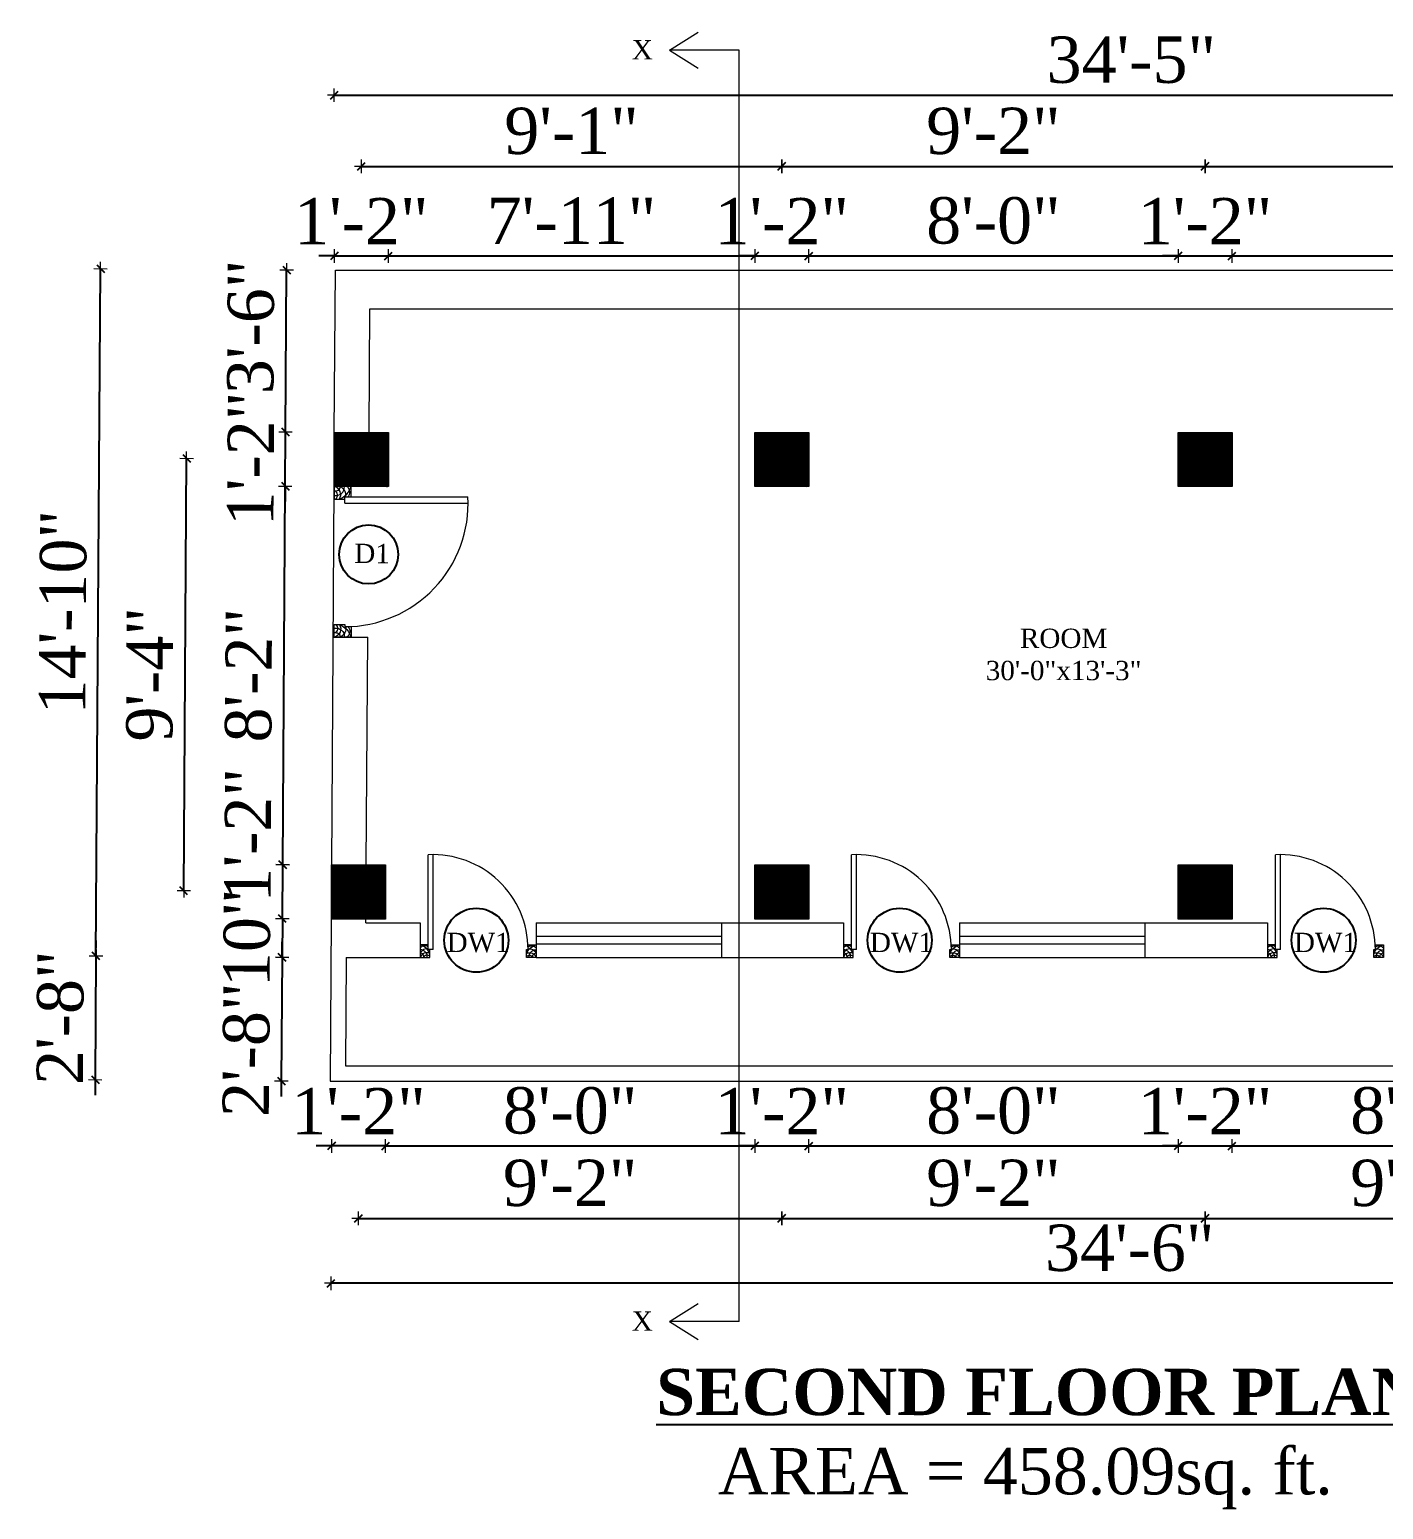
# Model space of a CAD drawing. Header units: inches. Extents: x 4069 to 291496, y -47643 to 12535.
# Drawn here: x 25604.8 to 25955.4, y 1336.8 to 1720 of the extents above; entities that cross this region are included whole.
import ezdxf

# ---------------------------------------------------------------- set-up
doc = ezdxf.new("R2010")
doc.units = ezdxf.units.IN
doc.header["$LTSCALE"] = 5
doc.header["$MEASUREMENT"] = 0
for name, color, linetype, lineweight in [('A-WALL', 7, 'Continuous', 9), ('Dimension', 7, 'Continuous', 18), ('DOOR', 62, 'Continuous', 0)]:
    doc.layers.add(name, color=color, linetype=linetype, lineweight=lineweight)
doc.layers.add('dim line', color=7, linetype='Continuous', lineweight=15, true_color=0xfab2b2)
doc.layers.add('TEXT', color=6, linetype='Continuous')
doc.layers.add('WALL', color=7, linetype='Continuous')
doc.styles.add('ordinary', font='times.ttf')
doc.dimstyles.new('Copy of 96', dxfattribs={"dimtxt": 7, "dimasz": 4, "dimexe": 0.5, "dimexo": 0.5, "dimgap": 3, "dimtad": 1, "dimdec": 1, "dimzin": 11, "dimdsep": 46, "dimlunit": 4, "dimtxsty": 'ordinary', "dimblk": 'OBLIQUE', "dimcen": 0.09, "dimse1": 1, "dimse2": 1, "dimclrt": 6, "dimazin": 0, "dimtfac": 1, "dimtdec": 1, "dimtix": 1, "dimtmove": 2, "dimatfit": 3, "dimldrblk": 'leader', "dimfxl": 0.5, "dimfxlon": 1, "dimtolj": 1, "dimtzin": 0, "dimarcsym": 0})
pattern_1 = [(45, (1370.55838, 0), (-0.08838834765, 0.08838834765), [])]

# ---------------------------------------------------------------- blocks, each defined once
blk = doc.blocks.new('A$C27B36B59')
at = {"layer": 'DOOR'}
for p, q in [((0, 4), (0, 0)), ((2.5, 4), (0, 4)), ((2.5, 2.5), (2.5, 4)), ((0, 0), (3, 0)), ((3, 2.5), (2.5, 2.5)), ((3, 0), (3, 2.5))]:
    blk.add_line(p, q, dxfattribs=at)
for centre, radius, start, end in [((-1.4, -0.54), 4.75, 22.1411, 72.838), ((1.34, 2.09), 1.64, 45.138, 144.8948), ((2.21, 0.3), 2.49, 83.3149, 152.658), ((0.13, 0.37), 2.05, 349.4875, 93.6805), ((1.96, -0.47), 2.01, 58.7447, 166.495), ((-0.06, 0.32), 1.13, 343.542, 86.947), ((2.08, -0.4), 1.17, 38.2816, 160.1519)]:
    blk.add_arc(centre, radius, start, end, dxfattribs=at)
blk = doc.blocks.new('D2')
at = {"layer": 'DOOR'}
for p, q in [((74473.95, 24047.59), (74473.95, 24018.09)), ((74473.95, 24047.59), (74475.45, 24047.59)), ((74475.45, 24047.59), (74475.45, 24018.13))]:
    blk.add_line(p, q, dxfattribs=at)
blk.add_arc((74473.95, 24047.59), 29.5, 180, 272.9146, dxfattribs=at)
at = {"layer": 'DOOR', "xscale": -1, "rotation": 180}
blk.add_blockref('A$C27B36B59', (74441.95, 24050.09), dxfattribs=at)
at = {"layer": 'DOOR', "rotation": 180}
blk.add_blockref('A$C27B36B59', (74477.95, 24050.09), dxfattribs=at)
blk = doc.blocks.new('oblique')
at = {"color": 0, "lineweight": -2}
blk.add_line((0.25, 0.25), (-0.25, -0.25), dxfattribs=at)
at = {"layer": 'dim line', "lineweight": 9}
for p, q in [((-0.4375, 0), (0.4375, 0)), ((0, 0.4375), (0, -0.4375))]:
    blk.add_line(p, q, dxfattribs=at)
blk = doc.blocks.new('*D348')
at = {"layer": 'A-WALL', "color": 0, "lineweight": -2, "ltscale": 50, "transparency": 16777216}
for p, q in [((25683.02, 1430.96), (25679.02, 1430.96)), ((25697.02, 1430.96), (25683.02, 1430.96)), ((25697.02, 1430.96), (25701.02, 1430.96))]:
    blk.add_line(p, q, dxfattribs=at)
at = {"layer": 'Defpoints', "color": 0, "ltscale": 50, "transparency": 16777216}
for p in [(25683.02, 1489.72, -58.17), (25697.02, 1489.72, -58.17), (25683.02, 1430.96)]:
    blk.add_point(p, dxfattribs=at)
at = {"layer": 'A-WALL', "color": 0, "lineweight": -2, "ltscale": 50, "transparency": 16777216, "xscale": 4, "yscale": 4, "zscale": 4}
blk.add_blockref('oblique', (25683.02, 1430.96), dxfattribs=at)
at = {"layer": 'A-WALL', "color": 0, "lineweight": -2, "ltscale": 50, "transparency": 16777216, "xscale": 4, "yscale": 4, "zscale": 4, "rotation": 180}
blk.add_blockref('oblique', (25697.02, 1430.96), dxfattribs=at)
at = {"layer": 'A-WALL', "color": 6, "ltscale": 50, "transparency": 16777216, "insert": (25690.02, 1439.96), "char_height": 12, "attachment_point": 5, "style": 'ordinary'}
blk.add_mtext('\\A1;1\'-2"', dxfattribs=at)
blk = doc.blocks.new('_OBLIQUE')
at = {"color": 0, "linetype": 'ByBlock'}
blk.add_line((-0.5, -0.5), (0.5, 0.5), dxfattribs=at)
blk = doc.blocks.new('leader')
at = {"layer": 'Dimension'}
for p, q in [((0, -4.328), (0, 4.328)), ((-4.424, 0), (4.424, 0))]:
    blk.add_line(p, q, dxfattribs=at)
blk = doc.blocks.new('*D349')
at = {"layer": 'A-WALL', "color": 0, "lineweight": -2, "ltscale": 5, "transparency": 16777216}
blk.add_line((25697.02, 1430.96), (25792.64, 1430.96), dxfattribs=at)
at = {"layer": 'Defpoints', "color": 0, "ltscale": 5, "transparency": 16777216}
for p in [(25697.02, 1489.72, -58.17), (25792.64, 1489.72, -58.17), (25792.64, 1430.96)]:
    blk.add_point(p, dxfattribs=at)
at = {"layer": 'A-WALL', "color": 0, "lineweight": -2, "ltscale": 5, "transparency": 16777216, "xscale": 4, "yscale": 4, "zscale": 4, "rotation": 180}
blk.add_blockref('oblique', (25697.02, 1430.96), dxfattribs=at)
at = {"layer": 'A-WALL', "color": 0, "lineweight": -2, "ltscale": 5, "transparency": 16777216, "xscale": 4, "yscale": 4, "zscale": 4}
blk.add_blockref('oblique', (25792.64, 1430.96), dxfattribs=at)
at = {"layer": 'A-WALL', "color": 6, "ltscale": 5, "transparency": 16777216, "insert": (25744.83, 1440.07), "char_height": 12, "attachment_point": 5, "style": 'ordinary'}
blk.add_mtext('\\A1;8\'-0"', dxfattribs=at)
blk = doc.blocks.new('*D350')
at = {"layer": 'A-WALL', "color": 0, "lineweight": -2, "ltscale": 5, "transparency": 16777216}
for p, q in [((25792.64, 1430.96), (25788.64, 1430.96)), ((25792.64, 1430.96), (25806.64, 1430.96)), ((25806.64, 1430.96), (25810.64, 1430.96))]:
    blk.add_line(p, q, dxfattribs=at)
at = {"layer": 'Defpoints', "color": 0, "ltscale": 5, "transparency": 16777216}
for p in [(25792.64, 1489.72, -58.17), (25806.64, 1489.72, -58.17), (25806.64, 1430.96)]:
    blk.add_point(p, dxfattribs=at)
at = {"layer": 'A-WALL', "color": 0, "lineweight": -2, "ltscale": 5, "transparency": 16777216, "xscale": 4, "yscale": 4, "zscale": 4}
blk.add_blockref('oblique', (25792.64, 1430.96), dxfattribs=at)
at = {"layer": 'A-WALL', "color": 0, "lineweight": -2, "ltscale": 5, "transparency": 16777216, "xscale": 4, "yscale": 4, "zscale": 4, "rotation": 180}
blk.add_blockref('oblique', (25806.64, 1430.96), dxfattribs=at)
at = {"layer": 'A-WALL', "color": 6, "ltscale": 5, "transparency": 16777216, "insert": (25799.64, 1439.96), "char_height": 12, "attachment_point": 5, "style": 'ordinary'}
blk.add_mtext('\\A1;1\'-2"', dxfattribs=at)
blk = doc.blocks.new('*D351')
at = {"layer": 'A-WALL', "color": 0, "lineweight": -2, "ltscale": 5, "transparency": 16777216}
blk.add_line((25806.64, 1430.96), (25902.26, 1430.96), dxfattribs=at)
at = {"layer": 'Defpoints', "color": 0, "ltscale": 5, "transparency": 16777216}
for p in [(25806.64, 1489.72, -58.17), (25902.26, 1489.72, -58.17), (25902.26, 1430.96)]:
    blk.add_point(p, dxfattribs=at)
at = {"layer": 'A-WALL', "color": 0, "lineweight": -2, "ltscale": 5, "transparency": 16777216, "xscale": 4, "yscale": 4, "zscale": 4, "rotation": 180}
blk.add_blockref('oblique', (25806.64, 1430.96), dxfattribs=at)
at = {"layer": 'A-WALL', "color": 0, "lineweight": -2, "ltscale": 5, "transparency": 16777216, "xscale": 4, "yscale": 4, "zscale": 4}
blk.add_blockref('oblique', (25902.26, 1430.96), dxfattribs=at)
at = {"layer": 'A-WALL', "color": 6, "ltscale": 5, "transparency": 16777216, "insert": (25854.45, 1440.07), "char_height": 12, "attachment_point": 5, "style": 'ordinary'}
blk.add_mtext('\\A1;8\'-0"', dxfattribs=at)
blk = doc.blocks.new('*D352')
at = {"layer": 'A-WALL', "color": 0, "lineweight": -2, "ltscale": 5, "transparency": 16777216}
for p, q in [((25902.26, 1430.96), (25898.26, 1430.96)), ((25902.26, 1430.96), (25916.26, 1430.96)), ((25916.26, 1430.96), (25920.26, 1430.96))]:
    blk.add_line(p, q, dxfattribs=at)
at = {"layer": 'Defpoints', "color": 0, "ltscale": 5, "transparency": 16777216}
for p in [(25902.26, 1489.72, -58.17), (25916.26, 1489.72, -58.17), (25916.26, 1430.96)]:
    blk.add_point(p, dxfattribs=at)
at = {"layer": 'A-WALL', "color": 0, "lineweight": -2, "ltscale": 5, "transparency": 16777216, "xscale": 4, "yscale": 4, "zscale": 4}
blk.add_blockref('oblique', (25902.26, 1430.96), dxfattribs=at)
at = {"layer": 'A-WALL', "color": 0, "lineweight": -2, "ltscale": 5, "transparency": 16777216, "xscale": 4, "yscale": 4, "zscale": 4, "rotation": 180}
blk.add_blockref('oblique', (25916.26, 1430.96), dxfattribs=at)
at = {"layer": 'A-WALL', "color": 6, "ltscale": 5, "transparency": 16777216, "insert": (25909.26, 1439.96), "char_height": 12, "attachment_point": 5, "style": 'ordinary'}
blk.add_mtext('\\A1;1\'-2"', dxfattribs=at)
blk = doc.blocks.new('*D353')
at = {"layer": 'A-WALL', "color": 0, "lineweight": -2, "ltscale": 5, "transparency": 16777216}
blk.add_line((25916.26, 1430.96), (26012.26, 1430.96), dxfattribs=at)
at = {"layer": 'Defpoints', "color": 0, "ltscale": 5, "transparency": 16777216}
for p in [(25916.26, 1489.72, -58.17), (26012.26, 1489.72), (26012.26, 1430.96)]:
    blk.add_point(p, dxfattribs=at)
at = {"layer": 'A-WALL', "color": 0, "lineweight": -2, "ltscale": 5, "transparency": 16777216, "xscale": 4, "yscale": 4, "zscale": 4, "rotation": 180}
blk.add_blockref('oblique', (25916.26, 1430.96), dxfattribs=at)
at = {"layer": 'A-WALL', "color": 0, "lineweight": -2, "ltscale": 5, "transparency": 16777216, "xscale": 4, "yscale": 4, "zscale": 4}
blk.add_blockref('oblique', (26012.26, 1430.96), dxfattribs=at)
at = {"layer": 'A-WALL', "color": 6, "ltscale": 5, "transparency": 16777216, "insert": (25964.26, 1440.07), "char_height": 12, "attachment_point": 5, "style": 'ordinary'}
blk.add_mtext('\\A1;8\'-0"', dxfattribs=at)
blk = doc.blocks.new('*D334')
at = {"layer": 'A-WALL', "color": 0, "lineweight": -2, "ltscale": 5, "transparency": 16777216}
blk.add_line((25690.02, 1412.21), (25799.64, 1412.21), dxfattribs=at)
at = {"layer": 'Defpoints', "color": 0, "ltscale": 5, "transparency": 16777216}
for p in [(25690.02, 1496.72, -58.17), (25799.64, 1496.72, -58.17), (25799.64, 1412.21)]:
    blk.add_point(p, dxfattribs=at)
at = {"layer": 'A-WALL', "color": 0, "lineweight": -2, "ltscale": 5, "transparency": 16777216, "xscale": 4, "yscale": 4, "zscale": 4, "rotation": 180}
blk.add_blockref('oblique', (25690.02, 1412.21), dxfattribs=at)
at = {"layer": 'A-WALL', "color": 0, "lineweight": -2, "ltscale": 5, "transparency": 16777216, "xscale": 4, "yscale": 4, "zscale": 4}
blk.add_blockref('oblique', (25799.64, 1412.21), dxfattribs=at)
at = {"layer": 'A-WALL', "color": 6, "ltscale": 5, "transparency": 16777216, "insert": (25744.83, 1421.33), "char_height": 12, "attachment_point": 5, "style": 'ordinary'}
blk.add_mtext('\\A1;9\'-2"', dxfattribs=at)
blk = doc.blocks.new('*D355')
at = {"layer": 'A-WALL', "color": 0, "lineweight": -2, "ltscale": 5, "transparency": 16777216}
blk.add_line((25799.64, 1412.21), (25909.26, 1412.21), dxfattribs=at)
at = {"layer": 'Defpoints', "color": 0, "ltscale": 5, "transparency": 16777216}
for p in [(25799.64, 1496.72, -58.17), (25909.26, 1496.72, -58.17), (25909.26, 1412.21)]:
    blk.add_point(p, dxfattribs=at)
at = {"layer": 'A-WALL', "color": 0, "lineweight": -2, "ltscale": 5, "transparency": 16777216, "xscale": 4, "yscale": 4, "zscale": 4, "rotation": 180}
blk.add_blockref('oblique', (25799.64, 1412.21), dxfattribs=at)
at = {"layer": 'A-WALL', "color": 0, "lineweight": -2, "ltscale": 5, "transparency": 16777216, "xscale": 4, "yscale": 4, "zscale": 4}
blk.add_blockref('oblique', (25909.26, 1412.21), dxfattribs=at)
at = {"layer": 'A-WALL', "color": 6, "ltscale": 5, "transparency": 16777216, "insert": (25854.45, 1421.33), "char_height": 12, "attachment_point": 5, "style": 'ordinary'}
blk.add_mtext('\\A1;9\'-2"', dxfattribs=at)
blk = doc.blocks.new('*D356')
at = {"layer": 'A-WALL', "color": 0, "lineweight": -2, "ltscale": 5, "transparency": 16777216}
blk.add_line((25909.26, 1412.21), (26019.26, 1412.21), dxfattribs=at)
at = {"layer": 'Defpoints', "color": 0, "ltscale": 5, "transparency": 16777216}
for p in [(25909.26, 1496.72, -58.17), (26019.26, 1496.72, -58.17), (26019.26, 1412.21)]:
    blk.add_point(p, dxfattribs=at)
at = {"layer": 'A-WALL', "color": 0, "lineweight": -2, "ltscale": 5, "transparency": 16777216, "xscale": 4, "yscale": 4, "zscale": 4, "rotation": 180}
blk.add_blockref('oblique', (25909.26, 1412.21), dxfattribs=at)
at = {"layer": 'A-WALL', "color": 0, "lineweight": -2, "ltscale": 5, "transparency": 16777216, "xscale": 4, "yscale": 4, "zscale": 4}
blk.add_blockref('oblique', (26019.26, 1412.21), dxfattribs=at)
at = {"layer": 'A-WALL', "color": 6, "ltscale": 5, "transparency": 16777216, "insert": (25964.26, 1421.33), "char_height": 12, "attachment_point": 5, "style": 'ordinary'}
blk.add_mtext('\\A1;9\'-2"', dxfattribs=at)
blk = doc.blocks.new('*D335')
at = {"layer": 'A-WALL', "color": 0, "lineweight": -2, "ltscale": 5, "transparency": 16777216}
blk.add_line((26096.59, 1395.4), (25682.92, 1395.4), dxfattribs=at)
at = {"layer": 'Defpoints', "color": 0, "ltscale": 5, "transparency": 16777216}
for p in [(26096.59, 1600.06, -58), (25682.92, 1489.72, -58.17), (25682.92, 1395.4)]:
    blk.add_point(p, dxfattribs=at)
at = {"layer": 'A-WALL', "color": 0, "lineweight": -2, "ltscale": 5, "transparency": 16777216, "xscale": 4, "yscale": 4, "zscale": 4, "rotation": 180}
blk.add_blockref('oblique', (25682.92, 1395.4), dxfattribs=at)
at = {"layer": 'A-WALL', "color": 0, "lineweight": -2, "ltscale": 5, "transparency": 16777216, "xscale": 4, "yscale": 4, "zscale": 4}
blk.add_blockref('oblique', (26096.59, 1395.4), dxfattribs=at)
at = {"layer": 'A-WALL', "color": 6, "ltscale": 5, "transparency": 16777216, "insert": (25889.76, 1404.51), "char_height": 12, "attachment_point": 5, "style": 'ordinary'}
blk.add_mtext('\\A1;34\'-6"', dxfattribs=at)
blk = doc.blocks.new('*D357')
at = {"layer": 'A-WALL', "color": 0, "lineweight": -2, "ltscale": 50, "transparency": 16777216}
for p, q in [((25683.75, 1661.43), (25679.75, 1661.43)), ((25683.75, 1661.43), (25697.75, 1661.43)), ((25697.75, 1661.43), (25701.75, 1661.43))]:
    blk.add_line(p, q, dxfattribs=at)
at = {"layer": 'Defpoints', "color": 0, "ltscale": 50, "transparency": 16777216}
for p in [(25697.75, 1661.43), (25683.75, 1615.72, -58.17), (25697.75, 1615.72, -58.17)]:
    blk.add_point(p, dxfattribs=at)
at = {"layer": 'A-WALL', "color": 0, "lineweight": -2, "ltscale": 50, "transparency": 16777216, "xscale": 4, "yscale": 4, "zscale": 4}
blk.add_blockref('oblique', (25683.75, 1661.43), dxfattribs=at)
at = {"layer": 'A-WALL', "color": 0, "lineweight": -2, "ltscale": 50, "transparency": 16777216, "xscale": 4, "yscale": 4, "zscale": 4, "rotation": 180}
blk.add_blockref('oblique', (25697.75, 1661.43), dxfattribs=at)
at = {"layer": 'A-WALL', "color": 6, "ltscale": 50, "transparency": 16777216, "insert": (25690.75, 1670.43), "char_height": 12, "attachment_point": 5, "style": 'ordinary'}
blk.add_mtext('\\A1;1\'-2"', dxfattribs=at)
blk = doc.blocks.new('*D360')
at = {"layer": 'A-WALL', "color": 0, "lineweight": -2, "ltscale": 5, "transparency": 16777216}
blk.add_line((25697.75, 1661.43), (25792.64, 1661.43), dxfattribs=at)
at = {"layer": 'Defpoints', "color": 0, "ltscale": 5, "transparency": 16777216}
for p in [(25792.64, 1661.43), (25697.75, 1615.72, -58.17), (25792.64, 1615.72, -58.17)]:
    blk.add_point(p, dxfattribs=at)
at = {"layer": 'A-WALL', "color": 0, "lineweight": -2, "ltscale": 5, "transparency": 16777216, "xscale": 4, "yscale": 4, "zscale": 4, "rotation": 180}
blk.add_blockref('oblique', (25697.75, 1661.43), dxfattribs=at)
at = {"layer": 'A-WALL', "color": 0, "lineweight": -2, "ltscale": 5, "transparency": 16777216, "xscale": 4, "yscale": 4, "zscale": 4}
blk.add_blockref('oblique', (25792.64, 1661.43), dxfattribs=at)
at = {"layer": 'A-WALL', "color": 6, "ltscale": 5, "transparency": 16777216, "insert": (25745.19, 1670.55), "char_height": 12, "attachment_point": 5, "style": 'ordinary'}
blk.add_mtext('\\A1;7\'-11"', dxfattribs=at)
blk = doc.blocks.new('*D340')
at = {"layer": 'A-WALL', "color": 0, "lineweight": -2, "ltscale": 5, "transparency": 16777216}
for p, q in [((25792.64, 1661.43), (25788.64, 1661.43)), ((25792.64, 1661.43), (25806.64, 1661.43)), ((25806.64, 1661.43), (25810.64, 1661.43))]:
    blk.add_line(p, q, dxfattribs=at)
at = {"layer": 'Defpoints', "color": 0, "ltscale": 5, "transparency": 16777216}
for p in [(25806.64, 1661.43), (25792.64, 1615.72, -58.17), (25806.64, 1615.72, -58.17)]:
    blk.add_point(p, dxfattribs=at)
at = {"layer": 'A-WALL', "color": 0, "lineweight": -2, "ltscale": 5, "transparency": 16777216, "xscale": 4, "yscale": 4, "zscale": 4}
blk.add_blockref('oblique', (25792.64, 1661.43), dxfattribs=at)
at = {"layer": 'A-WALL', "color": 0, "lineweight": -2, "ltscale": 5, "transparency": 16777216, "xscale": 4, "yscale": 4, "zscale": 4, "rotation": 180}
blk.add_blockref('oblique', (25806.64, 1661.43), dxfattribs=at)
at = {"layer": 'A-WALL', "color": 6, "ltscale": 5, "transparency": 16777216, "insert": (25799.64, 1670.43), "char_height": 12, "attachment_point": 5, "style": 'ordinary'}
blk.add_mtext('\\A1;1\'-2"', dxfattribs=at)
blk = doc.blocks.new('*D361')
at = {"layer": 'A-WALL', "color": 0, "lineweight": -2, "ltscale": 5, "transparency": 16777216}
blk.add_line((25806.64, 1661.43), (25902.26, 1661.43), dxfattribs=at)
at = {"layer": 'Defpoints', "color": 0, "ltscale": 5, "transparency": 16777216}
for p in [(25902.26, 1661.43), (25806.64, 1615.72, -58.17), (25902.26, 1615.72, -58.17)]:
    blk.add_point(p, dxfattribs=at)
at = {"layer": 'A-WALL', "color": 0, "lineweight": -2, "ltscale": 5, "transparency": 16777216, "xscale": 4, "yscale": 4, "zscale": 4, "rotation": 180}
blk.add_blockref('oblique', (25806.64, 1661.43), dxfattribs=at)
at = {"layer": 'A-WALL', "color": 0, "lineweight": -2, "ltscale": 5, "transparency": 16777216, "xscale": 4, "yscale": 4, "zscale": 4}
blk.add_blockref('oblique', (25902.26, 1661.43), dxfattribs=at)
at = {"layer": 'A-WALL', "color": 6, "ltscale": 5, "transparency": 16777216, "insert": (25854.45, 1670.53), "char_height": 12, "attachment_point": 5, "style": 'ordinary'}
blk.add_mtext('\\A1;8\'-0"', dxfattribs=at)
blk = doc.blocks.new('*D362')
at = {"layer": 'A-WALL', "color": 0, "lineweight": -2, "ltscale": 5, "transparency": 16777216}
for p, q in [((25902.26, 1661.43), (25898.26, 1661.43)), ((25902.26, 1661.43), (25916.26, 1661.43)), ((25916.26, 1661.43), (25920.26, 1661.43))]:
    blk.add_line(p, q, dxfattribs=at)
at = {"layer": 'Defpoints', "color": 0, "ltscale": 5, "transparency": 16777216}
for p in [(25916.26, 1661.43), (25902.26, 1615.72, -58.17), (25916.26, 1615.72, -58.17)]:
    blk.add_point(p, dxfattribs=at)
at = {"layer": 'A-WALL', "color": 0, "lineweight": -2, "ltscale": 5, "transparency": 16777216, "xscale": 4, "yscale": 4, "zscale": 4}
blk.add_blockref('oblique', (25902.26, 1661.43), dxfattribs=at)
at = {"layer": 'A-WALL', "color": 0, "lineweight": -2, "ltscale": 5, "transparency": 16777216, "xscale": 4, "yscale": 4, "zscale": 4, "rotation": 180}
blk.add_blockref('oblique', (25916.26, 1661.43), dxfattribs=at)
at = {"layer": 'A-WALL', "color": 6, "ltscale": 5, "transparency": 16777216, "insert": (25909.26, 1670.43), "char_height": 12, "attachment_point": 5, "style": 'ordinary'}
blk.add_mtext('\\A1;1\'-2"', dxfattribs=at)
blk = doc.blocks.new('*D341')
at = {"layer": 'A-WALL', "color": 0, "lineweight": -2, "ltscale": 5, "transparency": 16777216}
blk.add_line((25916.26, 1661.43), (26054.71, 1661.43), dxfattribs=at)
at = {"layer": 'Defpoints', "color": 0, "ltscale": 5, "transparency": 16777216}
for p in [(26054.71, 1661.43), (25916.26, 1615.72, -58.17), (26054.71, 1615.72, -58.17)]:
    blk.add_point(p, dxfattribs=at)
at = {"layer": 'A-WALL', "color": 0, "lineweight": -2, "ltscale": 5, "transparency": 16777216, "xscale": 4, "yscale": 4, "zscale": 4, "rotation": 180}
blk.add_blockref('oblique', (25916.26, 1661.43), dxfattribs=at)
at = {"layer": 'A-WALL', "color": 0, "lineweight": -2, "ltscale": 5, "transparency": 16777216, "xscale": 4, "yscale": 4, "zscale": 4}
blk.add_blockref('oblique', (26054.71, 1661.43), dxfattribs=at)
at = {"layer": 'A-WALL', "color": 6, "ltscale": 5, "transparency": 16777216, "insert": (25985.48, 1670.53), "char_height": 12, "attachment_point": 5, "style": 'ordinary'}
blk.add_mtext('\\A1;11\'-6"', dxfattribs=at)
blk = doc.blocks.new('*D342')
at = {"layer": 'A-WALL', "color": 0, "lineweight": -2, "ltscale": 5, "transparency": 16777216}
blk.add_line((25690.75, 1684.62), (25799.64, 1684.62), dxfattribs=at)
at = {"layer": 'Defpoints', "color": 0, "ltscale": 5, "transparency": 16777216}
for p in [(25799.64, 1684.62), (25690.75, 1608.72, -58.17), (25799.64, 1608.72, -58.17)]:
    blk.add_point(p, dxfattribs=at)
at = {"layer": 'A-WALL', "color": 0, "lineweight": -2, "ltscale": 5, "transparency": 16777216, "xscale": 4, "yscale": 4, "zscale": 4, "rotation": 180}
blk.add_blockref('oblique', (25690.75, 1684.62), dxfattribs=at)
at = {"layer": 'A-WALL', "color": 0, "lineweight": -2, "ltscale": 5, "transparency": 16777216, "xscale": 4, "yscale": 4, "zscale": 4}
blk.add_blockref('oblique', (25799.64, 1684.62), dxfattribs=at)
at = {"layer": 'A-WALL', "color": 6, "ltscale": 5, "transparency": 16777216, "insert": (25745.19, 1693.74), "char_height": 12, "attachment_point": 5, "style": 'ordinary'}
blk.add_mtext('\\A1;9\'-1"', dxfattribs=at)
blk = doc.blocks.new('*D364')
at = {"layer": 'A-WALL', "color": 0, "lineweight": -2, "ltscale": 5, "transparency": 16777216}
blk.add_line((25799.64, 1684.62), (25909.26, 1684.62), dxfattribs=at)
at = {"layer": 'Defpoints', "color": 0, "ltscale": 5, "transparency": 16777216}
for p in [(25909.26, 1684.62), (25799.64, 1608.72, -58.17), (25909.26, 1608.72, -58.17)]:
    blk.add_point(p, dxfattribs=at)
at = {"layer": 'A-WALL', "color": 0, "lineweight": -2, "ltscale": 5, "transparency": 16777216, "xscale": 4, "yscale": 4, "zscale": 4, "rotation": 180}
blk.add_blockref('oblique', (25799.64, 1684.62), dxfattribs=at)
at = {"layer": 'A-WALL', "color": 0, "lineweight": -2, "ltscale": 5, "transparency": 16777216, "xscale": 4, "yscale": 4, "zscale": 4}
blk.add_blockref('oblique', (25909.26, 1684.62), dxfattribs=at)
at = {"layer": 'A-WALL', "color": 6, "ltscale": 5, "transparency": 16777216, "insert": (25854.45, 1693.74), "char_height": 12, "attachment_point": 5, "style": 'ordinary'}
blk.add_mtext('\\A1;9\'-2"', dxfattribs=at)
blk = doc.blocks.new('*D365')
at = {"layer": 'A-WALL', "color": 0, "lineweight": -2, "ltscale": 5, "transparency": 16777216}
blk.add_line((25909.26, 1684.62), (26061.71, 1684.62), dxfattribs=at)
at = {"layer": 'Defpoints', "color": 0, "ltscale": 5, "transparency": 16777216}
for p in [(26061.71, 1684.62), (25909.26, 1608.72, -58.17), (26061.71, 1608.72, -58.17)]:
    blk.add_point(p, dxfattribs=at)
at = {"layer": 'A-WALL', "color": 0, "lineweight": -2, "ltscale": 5, "transparency": 16777216, "xscale": 4, "yscale": 4, "zscale": 4, "rotation": 180}
blk.add_blockref('oblique', (25909.26, 1684.62), dxfattribs=at)
at = {"layer": 'A-WALL', "color": 0, "lineweight": -2, "ltscale": 5, "transparency": 16777216, "xscale": 4, "yscale": 4, "zscale": 4}
blk.add_blockref('oblique', (26061.71, 1684.62), dxfattribs=at)
at = {"layer": 'A-WALL', "color": 6, "ltscale": 5, "transparency": 16777216, "insert": (25985.48, 1693.73), "char_height": 12, "attachment_point": 5, "style": 'ordinary'}
blk.add_mtext('\\A1;12\'-8"', dxfattribs=at)
blk = doc.blocks.new('*D343')
at = {"layer": 'A-WALL', "color": 0, "lineweight": -2, "ltscale": 5, "transparency": 16777216}
blk.add_line((25683.75, 1703.06), (26096.59, 1703.06), dxfattribs=at)
at = {"layer": 'Defpoints', "color": 0, "ltscale": 5, "transparency": 16777216}
for p in [(26096.59, 1703.06), (25683.75, 1615.72, -58.17), (26096.59, 1600.06, -58)]:
    blk.add_point(p, dxfattribs=at)
at = {"layer": 'A-WALL', "color": 0, "lineweight": -2, "ltscale": 5, "transparency": 16777216, "xscale": 4, "yscale": 4, "zscale": 4, "rotation": 180}
blk.add_blockref('oblique', (25683.75, 1703.06), dxfattribs=at)
at = {"layer": 'A-WALL', "color": 0, "lineweight": -2, "ltscale": 5, "transparency": 16777216, "xscale": 4, "yscale": 4, "zscale": 4}
blk.add_blockref('oblique', (26096.59, 1703.06), dxfattribs=at)
at = {"layer": 'A-WALL', "color": 6, "ltscale": 5, "transparency": 16777216, "insert": (25890.17, 1712.16), "char_height": 12, "attachment_point": 5, "style": 'ordinary'}
blk.add_mtext('\\A1;34\'-5"', dxfattribs=at)
blk = doc.blocks.new('*D344')
at = {"layer": 'A-WALL', "color": 0, "lineweight": -2, "ltscale": 50, "transparency": 16777216}
blk.add_line((25670.3, 1489.8), (25670.39, 1503.8), dxfattribs=at)
at = {"layer": 'Defpoints', "color": 0, "ltscale": 50, "transparency": 16777216}
for p in [(25670.39, 1503.8), (25683.02, 1503.72, -58.17), (25682.92, 1489.72, -58.17)]:
    blk.add_point(p, dxfattribs=at)
at = {"layer": 'A-WALL', "color": 0, "lineweight": -2, "ltscale": 50, "transparency": 16777216, "xscale": 4, "yscale": 4, "zscale": 4}
for p, rotation in [((25670.39, 1503.8), 89.6259071472328), ((25670.3, 1489.8), 269.6259071472328)]:
    blk.add_blockref('oblique', p, dxfattribs=dict(at, rotation=rotation))
at = {"layer": 'A-WALL', "color": 6, "ltscale": 50, "transparency": 16777216, "insert": (25661.34, 1511.41), "char_height": 12, "attachment_point": 5, "rotation": 89.6259, "style": 'ordinary'}
blk.add_mtext('\\A1;1\'-2"', dxfattribs=at)
blk = doc.blocks.new('*D345')
at = {"layer": 'A-WALL', "color": 0, "lineweight": -2, "ltscale": 5, "transparency": 16777216}
blk.add_line((25670.39, 1503.8), (25671.03, 1601.8), dxfattribs=at)
at = {"layer": 'Defpoints', "color": 0, "ltscale": 5, "transparency": 16777216}
for p in [(25671.03, 1601.8), (25683.75, 1601.72, -58.17), (25683.02, 1503.72, -58.17)]:
    blk.add_point(p, dxfattribs=at)
at = {"layer": 'A-WALL', "color": 0, "lineweight": -2, "ltscale": 5, "transparency": 16777216, "xscale": 4, "yscale": 4, "zscale": 4}
for p, rotation in [((25671.03, 1601.8), 89.62590714723383), ((25670.39, 1503.8), 269.6259071472338)]:
    blk.add_blockref('oblique', p, dxfattribs=dict(at, rotation=rotation))
at = {"layer": 'A-WALL', "color": 6, "ltscale": 5, "transparency": 16777216, "insert": (25661.61, 1552.86), "char_height": 12, "attachment_point": 5, "rotation": 89.6259, "style": 'ordinary'}
blk.add_mtext('\\A1;8\'-2"', dxfattribs=at)
blk = doc.blocks.new('*D366')
at = {"layer": 'A-WALL', "color": 0, "lineweight": -2, "ltscale": 5, "transparency": 16777216}
for p, q in [((25671.12, 1615.8), (25671.15, 1619.8)), ((25671.03, 1601.8), (25671.12, 1615.8)), ((25671.03, 1601.8), (25671, 1597.8))]:
    blk.add_line(p, q, dxfattribs=at)
at = {"layer": 'Defpoints', "color": 0, "ltscale": 5, "transparency": 16777216}
for p in [(25671.12, 1615.8), (25683.75, 1615.72, -58.17), (25683.75, 1601.72, -58.17)]:
    blk.add_point(p, dxfattribs=at)
at = {"layer": 'A-WALL', "color": 0, "lineweight": -2, "ltscale": 5, "transparency": 16777216, "xscale": 4, "yscale": 4, "zscale": 4}
for p, rotation in [((25671.12, 1615.8), 269.6259071472338), ((25671.03, 1601.8), 89.62590714723383)]:
    blk.add_blockref('oblique', p, dxfattribs=dict(at, rotation=rotation))
at = {"layer": 'A-WALL', "color": 6, "ltscale": 5, "transparency": 16777216, "insert": (25662.08, 1608.86), "char_height": 12, "attachment_point": 5, "rotation": 89.6259, "style": 'ordinary'}
blk.add_mtext('\\A1;1\'-2"', dxfattribs=at)
blk = doc.blocks.new('*D346')
at = {"layer": 'A-WALL', "color": 0, "lineweight": -2, "ltscale": 5, "transparency": 16777216}
blk.add_line((25644.76, 1497.02), (25645.49, 1609.02), dxfattribs=at)
at = {"layer": 'Defpoints', "color": 0, "ltscale": 5, "transparency": 16777216}
for p in [(25645.49, 1609.02), (25690.75, 1608.72, -58.17), (25690.02, 1496.72, -58.17)]:
    blk.add_point(p, dxfattribs=at)
at = {"layer": 'A-WALL', "color": 0, "lineweight": -2, "ltscale": 5, "transparency": 16777216, "xscale": 4, "yscale": 4, "zscale": 4}
for p, rotation in [((25645.49, 1609.02), 89.62590714723383), ((25644.76, 1497.02), 269.6259071472338)]:
    blk.add_blockref('oblique', p, dxfattribs=dict(at, rotation=rotation))
at = {"layer": 'A-WALL', "color": 6, "ltscale": 5, "transparency": 16777216, "insert": (25636, 1553.08), "char_height": 12, "attachment_point": 5, "rotation": 89.6259, "style": 'ordinary'}
blk.add_mtext('\\A1;9\'-4"', dxfattribs=at)
blk = doc.blocks.new('*D347')
at = {"layer": 'A-WALL', "color": 0, "lineweight": -2, "ltscale": 5, "transparency": 16777216}
blk.add_line((25622.03, 1480.12), (25623.2, 1658.12), dxfattribs=at)
at = {"layer": 'Defpoints', "color": 0, "ltscale": 5, "transparency": 16777216}
for p in [(25623.2, 1658.12), (25684.02, 1657.72, -58.17), (25682.86, 1479.72, -58.17)]:
    blk.add_point(p, dxfattribs=at)
at = {"layer": 'A-WALL', "color": 0, "lineweight": -2, "ltscale": 5, "transparency": 16777216, "xscale": 4, "yscale": 4, "zscale": 4}
for p, rotation in [((25623.2, 1658.12), 89.62590714723383), ((25622.03, 1480.12), 269.6259071472338)]:
    blk.add_blockref('oblique', p, dxfattribs=dict(at, rotation=rotation))
at = {"layer": 'A-WALL', "color": 6, "ltscale": 5, "transparency": 16777216, "insert": (25613.51, 1569.18), "char_height": 12, "attachment_point": 5, "rotation": 89.6259, "style": 'ordinary'}
blk.add_mtext('\\A1;14\'-10"', dxfattribs=at)
blk = doc.blocks.new('*D372')
at = {"layer": 'A-WALL', "color": 0, "lineweight": -2, "ltscale": 5, "transparency": 16777216}
blk.add_line((25671.12, 1615.8), (25671.4, 1657.8), dxfattribs=at)
at = {"layer": 'Defpoints', "color": 0, "ltscale": 5, "transparency": 16777216}
for p in [(25671.4, 1657.8), (25684.02, 1657.72), (25683.75, 1615.72, -58.17)]:
    blk.add_point(p, dxfattribs=at)
at = {"layer": 'A-WALL', "color": 0, "lineweight": -2, "ltscale": 5, "transparency": 16777216, "xscale": 4, "yscale": 4, "zscale": 4}
for p, rotation in [((25671.4, 1657.8), 89.62590714723383), ((25671.12, 1615.8), 269.6259071472338)]:
    blk.add_blockref('oblique', p, dxfattribs=dict(at, rotation=rotation))
at = {"layer": 'A-WALL', "color": 6, "ltscale": 5, "transparency": 16777216, "insert": (25662.15, 1643.06), "char_height": 12, "attachment_point": 5, "rotation": 89.6259, "style": 'ordinary'}
blk.add_mtext('\\A1;3\'-6"', dxfattribs=at)
blk = doc.blocks.new('*D374')
at = {"layer": 'A-WALL', "color": 0, "lineweight": -2, "ltscale": 5, "transparency": 16777216}
for p, q in [((25670.3, 1489.8), (25670.32, 1493.8)), ((25670.3, 1489.8), (25670.23, 1479.8)), ((25670.23, 1479.8), (25670.21, 1475.8))]:
    blk.add_line(p, q, dxfattribs=at)
at = {"layer": 'Defpoints', "color": 0, "ltscale": 5, "transparency": 16777216}
for p in [(25682.92, 1489.72, -58.17), (25670.23, 1479.8), (25682.86, 1479.72, -58.17)]:
    blk.add_point(p, dxfattribs=at)
at = {"layer": 'A-WALL', "color": 0, "lineweight": -2, "ltscale": 5, "transparency": 16777216, "xscale": 4, "yscale": 4, "zscale": 4}
for p, rotation in [((25670.3, 1489.8), 269.6259071472328), ((25670.23, 1479.8), 89.62590714723281)]:
    blk.add_blockref('oblique', p, dxfattribs=dict(at, rotation=rotation))
at = {"layer": 'A-WALL', "color": 6, "ltscale": 5, "transparency": 16777216, "insert": (25661.16, 1484.86), "char_height": 12, "attachment_point": 5, "rotation": 89.6259, "style": 'ordinary'}
blk.add_mtext('\\A1;10"', dxfattribs=at)
blk = doc.blocks.new('*D375')
at = {"layer": 'A-WALL', "color": 0, "lineweight": -2, "ltscale": 5, "transparency": 16777216}
for p, q in [((25670.23, 1479.8), (25670.26, 1483.8)), ((25670.23, 1479.8), (25670.02, 1447.8)), ((25670.02, 1447.8), (25670, 1443.8))]:
    blk.add_line(p, q, dxfattribs=at)
at = {"layer": 'Defpoints', "color": 0, "ltscale": 5, "transparency": 16777216}
for p in [(25682.86, 1479.72, -58.17), (25670.02, 1447.8), (25682.65, 1447.72)]:
    blk.add_point(p, dxfattribs=at)
at = {"layer": 'A-WALL', "color": 0, "lineweight": -2, "ltscale": 5, "transparency": 16777216, "xscale": 4, "yscale": 4, "zscale": 4}
for p, rotation in [((25670.23, 1479.8), 269.6259071472328), ((25670.02, 1447.8), 89.62590714723281)]:
    blk.add_blockref('oblique', p, dxfattribs=dict(at, rotation=rotation))
at = {"layer": 'A-WALL', "color": 6, "ltscale": 5, "transparency": 16777216, "insert": (25660.98, 1455.88), "char_height": 12, "attachment_point": 5, "rotation": 89.6259, "style": 'ordinary'}
blk.add_mtext('\\A1;2\'-8"', dxfattribs=at)
blk = doc.blocks.new('*D382')
at = {"layer": 'A-WALL', "color": 0, "lineweight": -2, "ltscale": 5, "transparency": 16777216}
for p, q in [((25622.03, 1480.12), (25622.06, 1484.12)), ((25622.03, 1480.12), (25621.83, 1448.12)), ((25621.83, 1448.12), (25621.8, 1444.12))]:
    blk.add_line(p, q, dxfattribs=at)
at = {"layer": 'Defpoints', "color": 0, "ltscale": 5, "transparency": 16777216}
for p in [(25682.86, 1479.72, -58.17), (25621.83, 1448.12), (25682.65, 1447.72, -58.17)]:
    blk.add_point(p, dxfattribs=at)
at = {"layer": 'A-WALL', "color": 0, "lineweight": -2, "ltscale": 5, "transparency": 16777216, "xscale": 4, "yscale": 4, "zscale": 4}
for p, rotation in [((25622.03, 1480.12), 269.6259071472338), ((25621.83, 1448.12), 89.62590714723383)]:
    blk.add_blockref('oblique', p, dxfattribs=dict(at, rotation=rotation))
at = {"layer": 'A-WALL', "color": 6, "ltscale": 5, "transparency": 16777216, "insert": (25612.83, 1464.18), "char_height": 12, "attachment_point": 5, "rotation": 89.6259, "style": 'ordinary'}
blk.add_mtext('\\A1;2\'-8"', dxfattribs=at)

msp = doc.modelspace()

# ---------------------------------------------------------------- hatches: boundary and pattern name
at = {"layer": 'A-WALL', "ltscale": 5}
h = msp.add_hatch(dxfattribs=at)
h.set_pattern_fill('ANSI31', color=256)
h.set_pattern_definition(pattern_1)
h.paths.add_polyline_path([(25697.74656, 1615.72114), (25683.74656, 1615.72114), (25683.74656, 1601.72114), (25688.07989, 1601.72114), (25697.74656, 1601.72114)])
h = msp.add_hatch(dxfattribs=at)
h.set_pattern_fill('ANSI31', color=256)
h.set_pattern_definition(pattern_1)
h.paths.add_polyline_path([(25806.6364, 1615.72114), (25792.6364, 1615.72114), (25792.6364, 1601.72114), (25806.6364, 1601.72114)])
h = msp.add_hatch(dxfattribs=at)
h.set_pattern_fill('ANSI31', color=256)
h.set_pattern_definition(pattern_1)
h.paths.add_polyline_path([(25916.25751, 1615.72114), (25902.25751, 1615.72114), (25902.25751, 1601.72114), (25916.25751, 1601.72114)])
h = msp.add_hatch(dxfattribs=at)
h.set_pattern_fill('ANSI31', color=256)
h.set_pattern_definition(pattern_1)
h.paths.add_polyline_path([(25697.01529, 1503.72114), (25683.01529, 1503.72114), (25683.01529, 1489.72114), (25697.01529, 1489.72114)])
h = msp.add_hatch(dxfattribs=at)
h.set_pattern_fill('ANSI31', color=256)
h.set_pattern_definition(pattern_1)
h.paths.add_polyline_path([(25806.6364, 1503.72114), (25792.6364, 1503.72114), (25792.6364, 1489.72114), (25806.6364, 1489.72114)])
h = msp.add_hatch(dxfattribs=at)
h.set_pattern_fill('ANSI31', color=256)
h.set_pattern_definition(pattern_1)
h.paths.add_polyline_path([(25916.25751, 1503.72114), (25902.25751, 1503.72114), (25902.25751, 1489.72114), (25916.25751, 1489.72114)])

# ---------------------------------------------------------------- linework, layer by layer
for p, q in [((25770.58116, 1714.72114), (25778.01031, 1719.40035)), ((25788.58116, 1714.72114), (25770.58116, 1714.72114)), ((25770.58116, 1714.72114), (25778.01031, 1710.04193)), ((25788.58116, 1385.51726), (25788.58116, 1714.72114)), ((25683.74656, 1615.72114), (25684.02079, 1657.72114)), ((25684.02079, 1657.72114), (25993.9317, 1657.72114)), ((25692.74637, 1615.66238), (25692.95569, 1647.72114)), ((25692.95569, 1647.72114), (25993.3577, 1647.72114)), ((25683.74656, 1615.72114), (25682.64965, 1447.72114)), ((25683.40051, 1562.72127), (25692.4007, 1562.72127)), ((25692.01548, 1503.72114), (25692.4007, 1562.72127)), ((25691.91754, 1488.72114), (25691.92407, 1489.72114)), ((25691.91754, 1488.72114), (25706.01529, 1488.72114)), ((25706.01529, 1488.72114), (25706.01529, 1479.72114)), ((25736.01529, 1488.72114), (25736.01529, 1479.72114)), ((25736.01529, 1488.72114), (25815.6364, 1488.72114)), ((25784.01529, 1488.72114), (25784.01529, 1479.72114)), ((25784.01529, 1488.72114), (25784.01529, 1479.72114)), ((25815.6364, 1488.72114), (25815.6364, 1479.72114)), ((25845.6364, 1488.72114), (25845.6364, 1479.72114)), ((25845.6364, 1488.72114), (25925.44696, 1488.72114)), ((25893.6364, 1488.72114), (25893.6364, 1479.72114)), ((25925.44696, 1488.72114), (25925.44696, 1479.72114)), ((25784.01529, 1485.22114), (25736.01529, 1485.22114)), ((25784.01529, 1483.22114), (25736.01529, 1483.22114)), ((25893.6364, 1485.22114), (25845.6364, 1485.22114)), ((25893.6364, 1483.22114), (25845.6364, 1483.22114)), ((25686.85867, 1479.72114), (25686.67585, 1451.72114)), ((25686.85867, 1479.72114), (25706.01529, 1479.72114)), ((25736.01529, 1479.72114), (25815.6364, 1479.72114)), ((25845.6364, 1479.72114), (25925.44696, 1479.72114)), ((25686.67585, 1451.72114), (25997.29037, 1451.72114)), ((25682.64965, 1447.72114), (25999.48412, 1447.72114)), ((25770.58116, 1385.51726), (25778.01031, 1390.19646)), ((25788.58116, 1385.51726), (25770.58116, 1385.51726)), ((25770.58116, 1385.51726), (25778.01031, 1380.83805))]:
    msp.add_line(p, q, dxfattribs=at)
at = {"layer": 'A-WALL', "ltscale": 5, "elevation": -58.16904}
for points in [[(25683.74656, 1615.72114), (25697.74656, 1615.72114), (25697.74656, 1601.72114), (25683.74656, 1601.72114)], [(25792.6364, 1615.72114), (25806.6364, 1615.72114), (25806.6364, 1601.72114), (25792.6364, 1601.72114)], [(25902.25751, 1615.72114), (25916.25751, 1615.72114), (25916.25751, 1601.72114), (25902.25751, 1601.72114)], [(25683.01529, 1503.72114), (25697.01529, 1503.72114), (25697.01529, 1489.72114), (25683.01529, 1489.72114)], [(25792.6364, 1503.72114), (25806.6364, 1503.72114), (25806.6364, 1489.72114), (25792.6364, 1489.72114)], [(25902.25751, 1503.72114), (25916.25751, 1503.72114), (25916.25751, 1489.72114), (25902.25751, 1489.72114)]]:
    msp.add_lwpolyline(points, close=True, dxfattribs=at)
at = {"layer": 'TEXT'}
for centre, radius in [((25692.63032, 1584.11797, -58.16904), 7.64038), ((25720.54152, 1484.22114, -58.16904), 8.29786), ((25830.16263, 1484.22114, -58.16904), 8.29786), ((25939.97319, 1484.22114, -58.16904), 8.29786)]:
    msp.add_circle(centre, radius, dxfattribs=at)

# ---------------------------------------------------------------- block references
at = {"layer": 'WALL', "color": 2, "linetype": 'ByBlock'}
for p, xscale, yscale, zscale, rotation in [((51738.00847, -79082.72602, -58.16904), 1.083333333326322, 1.083333333326322, 1.083333333326322, 89.99999999998198), ((87768.49204, 21520.6594, -58.16904), 0.8332999999984168, 0.8333000000000084, 0.8333, 180), ((87878.11316, 21520.6594, -58.16904), 0.8332999999984168, 0.8333000000000084, 0.8333, 180), ((87987.92371, 21520.6594, -58.16904), 0.8332999999984168, 0.8333000000000084, 0.8333, 180)]:
    msp.add_blockref('D2', p, dxfattribs=dict(at, xscale=xscale, yscale=yscale, zscale=zscale, rotation=rotation))

# ---------------------------------------------------------------- texts
at = {"layer": 'TEXT', "style": 'ordinary'}
for p in [(25760.79946, 1712.30629, -58.16904), (25760.79946, 1383.1024, -58.16904)]:
    msp.add_text('X', height=5, dxfattribs=at).set_placement(p)
for s, rotation, p in [('D1', 359.5142373, (25688.90407, 1581.91672, -58.16904)), ('DW1', 0.0003881, (25712.8291, 1481.15703, -58.16904)), ('DW1', 0.0003881, (25822.45021, 1481.15703, -58.16904)), ('DW1', 0.0003881, (25932.26077, 1481.15703, -58.16904))]:
    msp.add_text(s, height=5, rotation=rotation, dxfattribs=at).set_placement(p)
at = {"layer": 'TEXT', "insert": (25872.63115, 1551.50119), "char_height": 5, "attachment_point": 8, "rotation": 359.9996119, "style": 'ordinary'}
msp.add_mtext_dynamic_manual_height_columns('ROOM\\P30\'-0"x13\'-3"', width=101.5687276, gutter_width=1720.71691, heights=[0], dxfattribs=at)
at = {"layer": 'TEXT', "char_height": 12, "width": 219.8150831, "attachment_point": 8, "rotation": 359.9996119, "style": 'ordinary'}
for s, insert in [('{\\fTimes New Roman|b1|i0|c0|p18;\\LSECOND FLOOR PLAN}', (25866.29001, 1361.08287)), ('AREA = 458.09sq. ft.', (25862.70524, 1336.84211))]:
    msp.add_mtext(s, dxfattribs=dict(at, insert=insert))

# ---------------------------------------------------------------- dimensions: what is measured, and where the dimension line sits
at = {"layer": 'A-WALL', "ltscale": 5}
for base, p1, p2, picture, middle in [((26096.59456, 1703.05625), (25683.74656, 1615.72114, -58.16904), (26096.59456, 1600.06038, -58), '*D343', (25890.17056, 1712.16007)), ((25799.6364, 1684.62344), (25690.74656, 1608.72114, -58.16904), (25799.6364, 1608.72114, -58.16904), '*D342', (25745.19148, 1693.74457)), ((25909.25751, 1684.62344), (25799.6364, 1608.72114, -58.16904), (25909.25751, 1608.72114, -58.16904), '*D364', (25854.44696, 1693.74457)), ((26061.71114, 1684.62344), (25909.25751, 1608.72114, -58.16904), (26061.71114, 1608.72114, -58.16904), '*D365', (25985.48433, 1693.72727)), ((25792.6364, 1661.43026), (25697.74656, 1615.72114, -58.16904), (25792.6364, 1615.72114, -58.16904), '*D360', (25745.19148, 1670.55139)), ((25902.25751, 1661.43026), (25806.6364, 1615.72114, -58.16904), (25902.25751, 1615.72114, -58.16904), '*D361', (25854.44696, 1670.53408)), ((26054.71114, 1661.43026), (25916.25751, 1615.72114, -58.16904), (26054.71114, 1615.72114, -58.16904), '*D341', (25985.48433, 1670.53408)), ((25806.6364, 1661.43026), (25792.6364, 1615.72114, -58.16904), (25806.6364, 1615.72114, -58.16904), '*D340', (25799.6364, 1670.43026)), ((25916.25751, 1661.43026), (25902.25751, 1615.72114, -58.16904), (25916.25751, 1615.72114, -58.16904), '*D362', (25909.25751, 1670.43026)), ((25682.92388, 1395.4045), (26096.59456, 1600.06038, -58), (25682.92388, 1489.72114, -58.16904), '*D335', (25889.75922, 1404.50832)), ((25799.6364, 1412.21176), (25690.01529, 1496.72114, -58.16904), (25799.6364, 1496.72114, -58.16904), '*D334', (25744.82584, 1421.33288)), ((25909.25751, 1412.21176), (25799.6364, 1496.72114, -58.16904), (25909.25751, 1496.72114, -58.16904), '*D355', (25854.44696, 1421.33288)), ((26019.25751, 1412.21176), (25909.25751, 1496.72114, -58.16904), (26019.25751, 1496.72114, -58.16904), '*D356', (25964.25751, 1421.33288)), ((25792.6364, 1430.96455), (25697.01529, 1489.72114, -58.16904), (25792.6364, 1489.72114, -58.16904), '*D349', (25744.82584, 1440.06837)), ((25806.6364, 1430.96455), (25792.6364, 1489.72114, -58.16904), (25806.6364, 1489.72114, -58.16904), '*D350', (25799.6364, 1439.96455)), ((25902.25751, 1430.96455), (25806.6364, 1489.72114, -58.16904), (25902.25751, 1489.72114, -58.16904), '*D351', (25854.44696, 1440.06837)), ((25916.25751, 1430.96455), (25902.25751, 1489.72114, -58.16904), (25916.25751, 1489.72114, -58.16904), '*D352', (25909.25751, 1439.96455)), ((26012.25751, 1430.96455), (25916.25751, 1489.72114, -58.16904), (26012.25751, 1489.72114), '*D353', (25964.25751, 1440.06837))]:
    dim = msp.add_linear_dim(base=base, p1=p1, p2=p2, dimstyle='Copy of 96', override={"dimtxt": 12, "dimdec": 0, "dimblk": 'oblique', "dimtdec": 0, "dimarcsym": 1}, dxfattribs=at)
    dim.commit()
    dim.dimension.update_dxf_attribs({"geometry": picture, "text_midpoint": middle})
at = {"layer": 'A-WALL', "ltscale": 50}
for base, p1, p2, picture, middle in [((25697.74656, 1661.43026), (25683.74656, 1615.72114, -58.16904), (25697.74656, 1615.72114, -58.16904), '*D357', (25690.74656, 1670.43026)), ((25683.01529, 1430.96455), (25697.01529, 1489.72114, -58.16904), (25683.01529, 1489.72114, -58.16904), '*D348', (25690.01529, 1439.96455))]:
    dim = msp.add_linear_dim(base=base, p1=p1, p2=p2, dimstyle='Copy of 96', override={"dimtxt": 12, "dimdec": 0, "dimblk": 'oblique', "dimtdec": 0, "dimarcsym": 1}, dxfattribs=at)
    dim.commit()
    dim.dimension.update_dxf_attribs({"geometry": picture, "text_midpoint": middle})
at = {"layer": 'A-WALL', "ltscale": 5}
for base, p1, p2, picture, middle in [((25623.19632, 1658.11828), (25682.85858, 1479.72114, -58.16904), (25684.02079, 1657.72114, -58.16904), '*D347', (25613.51159, 1569.17772)), ((25671.12094, 1615.80358), (25683.74656, 1601.72114, -58.16904), (25683.74656, 1615.72114, -58.16904), '*D366', (25662.07543, 1608.86264)), ((25645.49149, 1609.01662), (25690.01529, 1496.72114, -58.16904), (25690.74656, 1608.72114, -58.16904), '*D346', (25636.00492, 1553.07618)), ((25671.02954, 1601.80418), (25683.01529, 1503.72114, -58.16904), (25683.74656, 1601.72114, -58.16904), '*D345', (25661.60598, 1552.86332)), ((25670.23297, 1479.80358), (25682.92388, 1489.72114, -58.16904), (25682.85858, 1479.72114, -58.16904), '*D374', (25661.16199, 1484.86302)), ((25621.82518, 1448.11828), (25682.85858, 1479.72114, -58.16904), (25682.64965, 1447.72114, -58.16904), '*D382', (25612.82602, 1464.17772))]:
    dim = msp.add_linear_dim(base=base, p1=p1, p2=p2, angle=269.6259071, dimstyle='Copy of 96', override={"dimtxt": 12, "dimdec": 0, "dimblk": 'oblique', "dimtdec": 0, "dimarcsym": 1}, dxfattribs=at)
    dim.commit()
    dim.dimension.update_dxf_attribs({"geometry": picture, "text_midpoint": middle})
for base, p1, p2, picture, middle in [((25671.39517, 1657.80358), (25683.74656, 1615.72114, -58.16904), (25684.02079, 1657.72114), '*D372', (25662.15443, 1643.05742)), ((25670.02403, 1447.80358), (25682.85858, 1479.72114, -58.16904), (25682.64965, 1447.72114), '*D375', (25660.97917, 1455.8842))]:
    dim = msp.add_linear_dim(base=base, p1=p1, p2=p2, angle=269.6259071, dimstyle='Copy of 96', override={"dimtxt": 12, "dimdec": 0, "dimblk": 'oblique', "dimtdec": 0, "dimarcsym": 1}, dxfattribs=at)
    dim.commit()
    dim.dimension.update_dxf_attribs({"geometry": picture, "text_midpoint": middle, "dimtype": 160})
at = {"layer": 'A-WALL', "ltscale": 50}
dim = msp.add_linear_dim(base=(25670.38967, 1503.80358), p1=(25682.92388, 1489.72114, -58.16904), p2=(25683.01529, 1503.72114, -58.16904), angle=89.6259071, dimstyle='Copy of 96', override={"dimtxt": 12, "dimdec": 0, "dimblk": 'oblique', "dimtdec": 0, "dimarcsym": 1}, dxfattribs=at)
dim.commit()
dim.dimension.update_dxf_attribs({"geometry": '*D344', "text_midpoint": (25661.34416, 1511.41487), "dimtype": 161})

doc.saveas('drawing.dxf')
